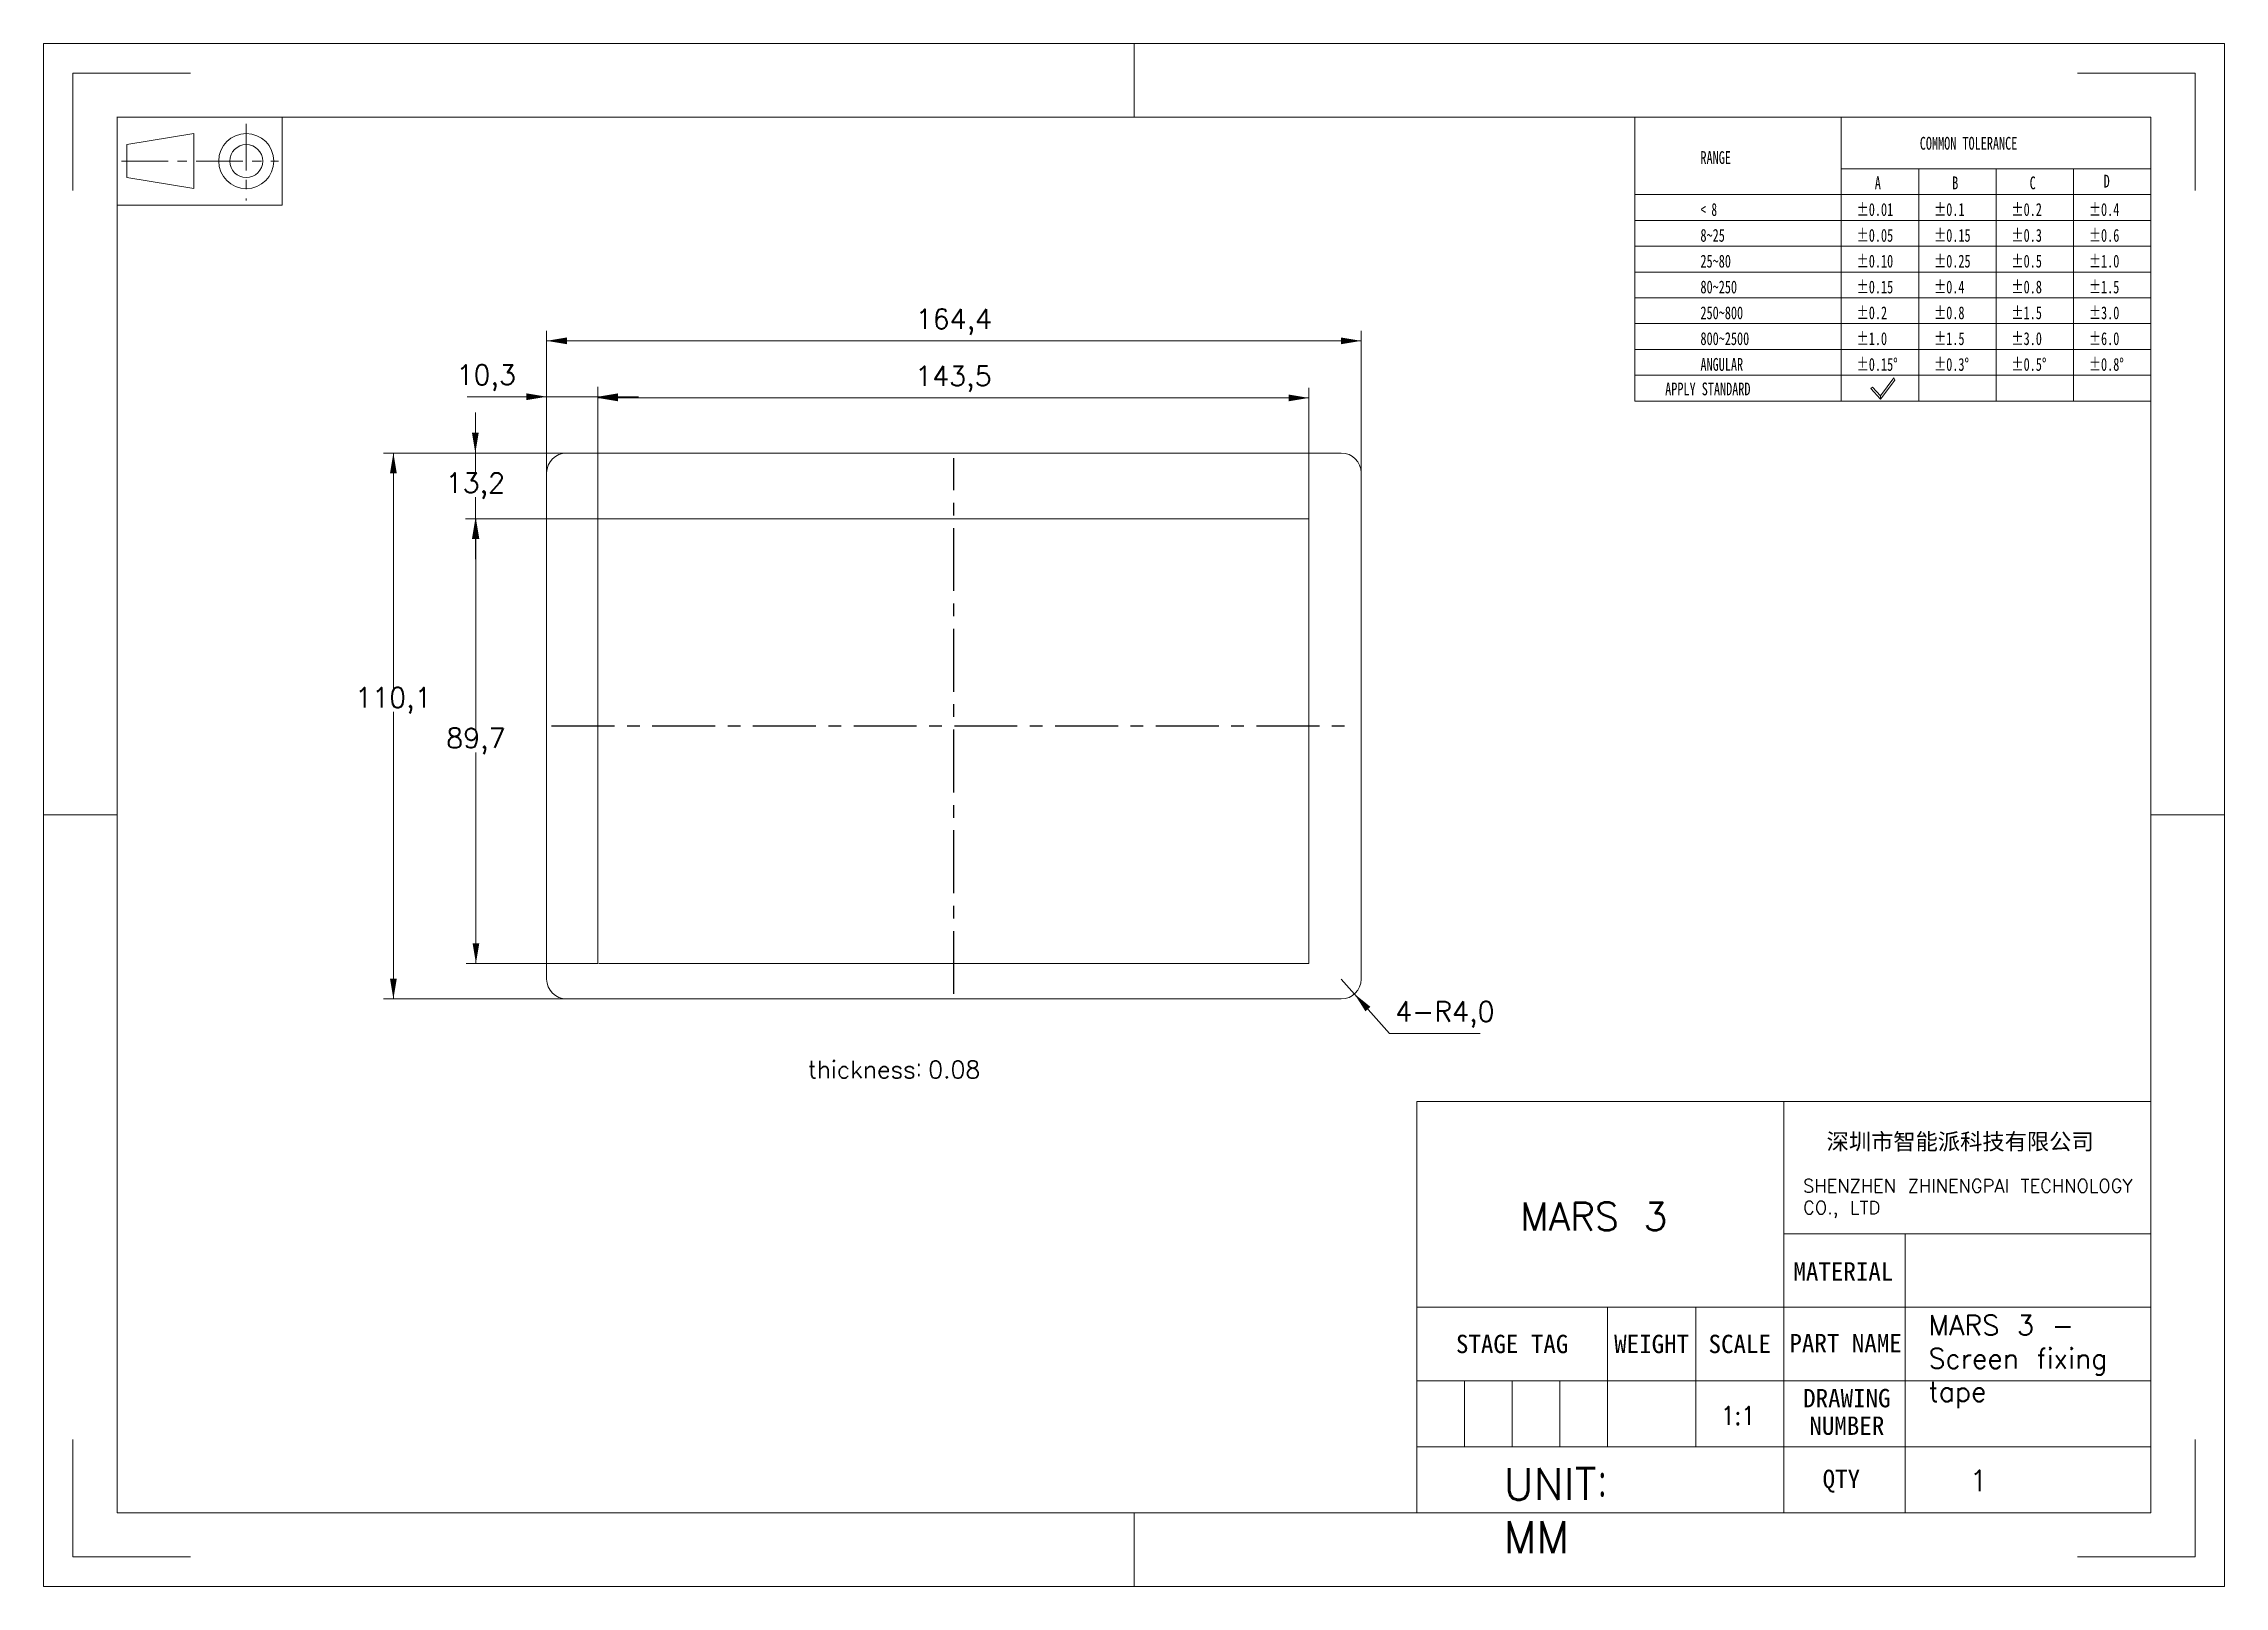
# Model space of a CAD drawing. Header units: millimetres. Extents: x 474 to 914, y 51 to 362.
import ezdxf

# ---------------------------------------------------------------- set-up
doc = ezdxf.new("R2010")
doc.units = ezdxf.units.MM
doc.linetypes.add('CENTER', pattern=[10.16, 6.35, -1.27, 1.27, -1.27])
doc.linetypes.add('CENTERX2', pattern=[20.32, 12.7, -2.54, 2.54, -2.54])
doc.layers.get('0').update_dxf_attribs({"lineweight": 18})
for name, color, linetype, lineweight in [('DEFAULT_1', 7, 'CENTER', 18), ('中心线层', 1, 'CENTERX2', 25), ('尺寸线层', 3, 'Continuous', 18)]:
    doc.layers.add(name, color=color, linetype=linetype, lineweight=lineweight)
doc.styles.add('SLDTEXTSTYLE4', font='', dxfattribs={"width": 0.7})
doc.styles.add('SLDTEXTSTYLE5', font='', dxfattribs={"width": 0.633333})
doc.styles.get("Standard").update_dxf_attribs({"font": 'txt.shx', "bigfont": 'gbcbig.shx'})
doc.styles.add('TEXTSTYLE_2', font='')
doc.styles.add('TEXTSTYLE_3', font='')
doc.styles.get('SLDTEXTSTYLE4').set_extended_font_data('宋体')
doc.styles.get('SLDTEXTSTYLE5').set_extended_font_data('宋体')
doc.styles.get('TEXTSTYLE_2').set_extended_font_data('宋体')
doc.styles.get('TEXTSTYLE_3').set_extended_font_data('宋体')
doc.dimstyles.new('ISO-25', dxfattribs={"dimtxt": 2.5, "dimasz": 2.5, "dimexe": 1.25, "dimexo": 0.625, "dimtad": 1, "dimtxsty": 'Standard', "dimcen": 2.5, "dimdle": 5, "dimadec": 0, "dimazin": 0, "dimtfac": 1, "dimtmove": 0, "dimatfit": 3, "dimfxl": 0, "dimarcsym": 0})

# ---------------------------------------------------------------- blocks, each defined once
blk = doc.blocks.new('*X3')
at = {"layer": '尺寸线层', "linetype": 'Continuous'}
for points in [[(575.37, 301.95), (579.45, 302.63), (579.45, 301.27)], [(739.73, 301.95), (735.65, 302.63), (735.65, 301.27)]]:
    blk.add_hatch(color=0, dxfattribs=at).paths.add_polyline_path(points, flags=0)
at = {"layer": '尺寸线层', "color": 0, "linetype": 'Continuous'}
for p, q in [((575.37, 275.12), (575.37, 303.95)), ((739.73, 275.12), (739.73, 303.95)), ((575.37, 301.95), (739.73, 301.95))]:
    blk.add_line(p, q, dxfattribs=at)
at = {"layer": '尺寸线层', "color": 0, "insert": (657.55, 305.76), "char_height": 4, "width": 21.7143, "attachment_point": 5}
blk.add_mtext('164,4', dxfattribs=at)
blk = doc.blocks.new('*X4')
at = {"layer": '尺寸线层', "linetype": 'Continuous'}
for points in [[(544.45, 279.32), (545.13, 275.24), (543.77, 275.24)], [(544.45, 169.22), (545.13, 173.3), (543.77, 173.3)]]:
    blk.add_hatch(color=0, dxfattribs=at).paths.add_polyline_path(points, flags=0)
at = {"layer": '尺寸线层', "color": 0, "linetype": 'Continuous'}
for p, q in [((579.37, 279.32), (542.45, 279.32)), ((544.45, 231.69), (544.45, 279.32)), ((544.45, 227.12), (544.45, 169.22)), ((579.37, 169.22), (542.45, 169.22))]:
    blk.add_line(p, q, dxfattribs=at)
at = {"layer": '尺寸线层', "color": 0, "insert": (544.45, 229.4), "char_height": 4, "width": 18.2857, "attachment_point": 5}
blk.add_mtext('110,1', dxfattribs=at)
blk = doc.blocks.new('*X5')
at = {"layer": '尺寸线层', "linetype": 'Continuous'}
for points in [[(561.11, 266.08), (561.79, 262), (560.43, 262)], [(561.11, 176.38), (561.79, 180.46), (560.43, 180.46)]]:
    blk.add_hatch(color=0, dxfattribs=at).paths.add_polyline_path(points, flags=0)
at = {"layer": '尺寸线层', "color": 0, "linetype": 'Continuous'}
for p, q in [((585.72, 266.08), (559.11, 266.08)), ((561.11, 223.52), (561.11, 266.08)), ((561.11, 218.95), (561.11, 176.38)), ((585.72, 176.38), (559.11, 176.38))]:
    blk.add_line(p, q, dxfattribs=at)
at = {"layer": '尺寸线层', "color": 0, "insert": (561.11, 221.23), "char_height": 4, "width": 17.7143, "attachment_point": 5}
blk.add_mtext('89,7', dxfattribs=at)
blk = doc.blocks.new('*X6')
at = {"layer": '尺寸线层', "linetype": 'Continuous'}
for points in [[(585.72, 290.44), (589.8, 291.12), (589.8, 289.76)], [(729.18, 290.44), (725.1, 291.12), (725.1, 289.76)]]:
    blk.add_hatch(color=0, dxfattribs=at).paths.add_polyline_path(points, flags=0)
at = {"layer": '尺寸线层', "color": 0, "linetype": 'Continuous'}
for p, q in [((585.72, 266.08), (585.72, 292.44)), ((585.72, 290.44), (729.18, 290.44)), ((729.18, 266.08), (729.18, 292.44))]:
    blk.add_line(p, q, dxfattribs=at)
at = {"layer": '尺寸线层', "color": 0, "insert": (657.45, 294.25), "char_height": 4, "width": 20.5714, "attachment_point": 5}
blk.add_mtext('143,5', dxfattribs=at)
blk = doc.blocks.new('*X7')
at = {"layer": '尺寸线层', "linetype": 'Continuous'}
for points in [[(575.37, 290.68), (571.29, 290), (571.29, 291.36)], [(585.72, 290.68), (589.8, 290), (589.8, 291.36)]]:
    blk.add_hatch(color=0, dxfattribs=at).paths.add_polyline_path(points, flags=0)
at = {"layer": '尺寸线层', "color": 0, "linetype": 'Continuous'}
for p, q in [((575.37, 290.68), (559.33, 290.68)), ((575.37, 275.32), (575.37, 292.68)), ((593.88, 290.68), (575.37, 290.68)), ((585.72, 266.08), (585.72, 292.68))]:
    blk.add_line(p, q, dxfattribs=at)
at = {"layer": '尺寸线层', "color": 0, "insert": (563.19, 294.49), "char_height": 4, "width": 15.4286, "attachment_point": 5}
blk.add_mtext('10,3', dxfattribs=at)
blk = doc.blocks.new('*X8')
at = {"layer": '尺寸线层', "linetype": 'Continuous'}
for points in [[(560.99, 279.32), (561.67, 283.4), (560.31, 283.4)], [(560.99, 266.08), (561.67, 262), (560.31, 262)]]:
    blk.add_hatch(color=0, dxfattribs=at).paths.add_polyline_path(points, flags=0)
at = {"layer": '尺寸线层', "color": 0, "linetype": 'Continuous'}
for p, q in [((560.99, 274.99), (560.99, 287.48)), ((579.37, 279.32), (558.99, 279.32)), ((560.99, 270.42), (560.99, 257.92)), ((585.72, 266.08), (558.99, 266.08))]:
    blk.add_line(p, q, dxfattribs=at)
at = {"layer": '尺寸线层', "color": 0, "insert": (560.99, 272.7), "char_height": 4, "width": 15.4286, "attachment_point": 5}
blk.add_mtext('13,2', dxfattribs=at)
blk = doc.blocks.new('*X9')
at = {"layer": '尺寸线层', "linetype": 'Continuous'}
blk.add_hatch(color=0, dxfattribs=at).paths.add_polyline_path([(738.39, 170.23), (740.59, 166.73), (741.61, 167.63)], flags=0)
at = {"layer": '尺寸线层', "color": 0, "linetype": 'Continuous'}
for q in [(735.73, 173.22), (763.77, 162.26)]:
    blk.add_line((745.48, 162.26), q, dxfattribs=at)
at = {"layer": '尺寸线层', "color": 0, "linetype": 'Continuous', "insert": (756.63, 166.07), "char_height": 4, "width": 28.5714, "attachment_point": 5}
blk.add_mtext('4-R4,0', dxfattribs=at)
blk = doc.blocks.new('96_1')
at = {"color": 7, "linetype": 'Continuous'}
for p, q in [((-11.25, 6), (-11.25, -6)), ((11.25, -6), (11.25, 6)), ((-9.93, 2.25), (-0.82, 3.75)), ((-0.82, 0), (-0.82, 3.75)), ((-9.93, 0), (-9.93, 2.25)), ((-9.93, 0), (-9.93, -2.25)), ((-0.82, 0), (-0.82, -3.75)), ((-9.93, -2.25), (-0.82, -3.75)), ((-11.25, -6), (11.25, -6))]:
    blk.add_line(p, q, dxfattribs=at)
for radius in [3.75, 2.25]:
    blk.add_circle((6.34, 0), radius, dxfattribs=at)
at = {"layer": 'DEFAULT_1', "color": 1, "linetype": 'CENTER'}
for p, q in [((6.34, 5.05), (6.34, -5.36)), ((-10.64, 0), (10.74, 0))]:
    blk.add_line(p, q, dxfattribs=at)

msp = doc.modelspace()

# ---------------------------------------------------------------- linework, layer by layer
at = {"color": 7, "linetype": 'Continuous'}
for p, q in [((473.87, 50.74), (473.87, 361.89)), ((473.87, 361.89), (913.92, 361.89)), ((693.9, 347.08), (693.9, 361.89)), ((913.92, 50.74), (913.92, 361.89)), ((479.8, 332.26), (479.8, 355.97)), ((479.8, 355.97), (503.5, 355.97)), ((884.29, 355.97), (908, 355.97)), ((908, 332.26), (908, 355.97)), ((488.69, 65.56), (488.69, 347.08)), ((488.69, 347.08), (899.11, 347.08)), ((899.11, 65.56), (899.11, 347.08)), ((473.87, 206.32), (488.69, 206.32)), ((899.11, 206.32), (913.92, 206.32)), ((479.8, 56.67), (479.8, 80.38)), ((908, 56.67), (908, 80.38)), ((488.69, 65.56), (899.11, 65.56)), ((693.9, 50.74), (693.9, 65.56)), ((479.8, 56.67), (503.5, 56.67)), ((884.29, 56.67), (908, 56.67)), ((473.87, 50.74), (913.92, 50.74))]:
    msp.add_line(p, q, dxfattribs=at)
for p, q in [((794.96, 347.08), (794.96, 289.79)), ((836.62, 347.08), (836.62, 289.79)), ((836.62, 336.66), (899.11, 336.66)), ((852.24, 336.66), (852.24, 289.79)), ((867.86, 336.66), (867.86, 289.79)), ((883.48, 336.66), (883.48, 289.79)), ((794.96, 331.45), (899.11, 331.45)), ((794.96, 326.25), (899.11, 326.25)), ((794.96, 321.04), (899.11, 321.04)), ((794.96, 315.83), (899.11, 315.83)), ((794.96, 310.62), (899.11, 310.62)), ((794.96, 305.42), (899.11, 305.42)), ((794.96, 300.21), (899.11, 300.21)), ((794.96, 295), (899.11, 295)), ((842.91, 292.61), (842.6, 292.34)), ((842.6, 292.34), (844.55, 290.17)), ((844.52, 290.83), (842.91, 292.61)), ((847.2, 294.46), (844.52, 290.83)), ((844.55, 290.17), (844.52, 290.83)), ((844.52, 290.83), (844.55, 290.17)), ((844.55, 290.17), (847.41, 294.05)), ((847.41, 294.05), (847.2, 294.46)), ((794.96, 289.79), (899.11, 289.79)), ((579.37, 279.32), (735.73, 279.32)), ((575.37, 173.22), (575.37, 275.32)), ((739.73, 275.32), (739.73, 173.22)), ((735.73, 169.22), (579.37, 169.22))]:
    msp.add_line(p, q)
at = {"color": 7}
for p, q in [((585.72, 176.38), (585.72, 266.08)), ((585.72, 266.08), (729.18, 266.08)), ((729.18, 266.08), (729.18, 176.38)), ((729.18, 176.38), (585.92, 176.38))]:
    msp.add_line(p, q, dxfattribs=at)
at = {"color": 2, "linetype": 'Continuous'}
for p, q in [((750.94, 107.05), (750.94, 148.53)), ((750.94, 107.05), (750.94, 148.53)), ((750.94, 148.53), (825.02, 148.53)), ((825.02, 92.23), (825.02, 148.53)), ((825.02, 121.86), (825.02, 148.53)), ((825.02, 148.53), (899.11, 148.53)), ((825.02, 107.05), (825.02, 148.53)), ((899.11, 121.86), (899.11, 148.53)), ((825.02, 121.86), (899.11, 121.86)), ((849.51, 121.86), (849.51, 65.56)), ((899.11, 92.23), (899.11, 121.86)), ((750.94, 65.56), (750.94, 107.05)), ((750.94, 107.05), (825.02, 107.05)), ((750.94, 92.23), (750.94, 107.05)), ((750.94, 107.05), (789.46, 107.05)), ((789.46, 92.23), (789.46, 107.05)), ((789.46, 92.23), (789.46, 107.05)), ((789.46, 107.05), (825.02, 107.05)), ((807.24, 92.23), (807.24, 107.05)), ((825.02, 107.05), (899.11, 107.05)), ((825.02, 92.23), (825.02, 107.05)), ((750.94, 78.9), (750.94, 92.23)), ((750.94, 92.23), (789.46, 92.23)), ((750.94, 92.23), (789.46, 92.23)), ((750.94, 92.23), (789.46, 92.23)), ((750.94, 92.23), (750.94, 78.9)), ((760.57, 92.23), (760.57, 78.9)), ((770.2, 92.23), (770.2, 78.9)), ((779.83, 92.23), (779.83, 78.9)), ((789.46, 78.9), (789.46, 92.23)), ((789.46, 78.9), (789.46, 92.23)), ((789.46, 92.23), (825.02, 92.23)), ((789.46, 92.23), (825.02, 92.23)), ((789.46, 92.23), (789.46, 78.9)), ((807.24, 78.9), (807.24, 92.23)), ((825.02, 65.56), (825.02, 92.23)), ((825.02, 92.23), (899.11, 92.23)), ((825.02, 92.23), (899.11, 92.23)), ((825.02, 78.9), (825.02, 92.23)), ((899.11, 65.56), (899.11, 92.23)), ((750.94, 65.56), (750.94, 78.9)), ((750.94, 78.9), (825.02, 78.9)), ((750.94, 78.9), (789.46, 78.9)), ((750.94, 78.9), (789.46, 78.9)), ((789.46, 78.9), (825.02, 78.9)), ((825.02, 65.56), (825.02, 78.9)), ((825.02, 78.9), (899.11, 78.9)), ((632.41, 65.56), (667.97, 65.56)), ((667.97, 65.56), (691.67, 65.56)), ((691.67, 65.56), (727.23, 65.56)), ((727.23, 65.56), (750.94, 65.56)), ((750.94, 65.56), (825.02, 65.56)), ((825.02, 65.56), (899.11, 65.56))]:
    msp.add_line(p, q, dxfattribs=at)
for centre, start, end in [((579.37, 275.32), 90, 180), ((735.73, 275.32), 0, 90), ((579.37, 173.22), 180, 270), ((735.73, 173.22), 270, 0)]:
    msp.add_arc(centre, 4, start, end)
at = {"layer": '中心线层'}
for p, q in [((657.55, 170.22), (657.55, 278.32)), ((576.37, 224.27), (738.73, 224.27))]:
    msp.add_line(p, q, dxfattribs=at)

# ---------------------------------------------------------------- block references
at = {"color": 2, "linetype": 'Continuous', "xscale": 1.481655979193221, "yscale": 1.481655979193221, "zscale": 1.481655979193221}
msp.add_blockref('96_1', (505.37, 338.21), dxfattribs=at)

# ---------------------------------------------------------------- texts
at = {"attachment_point": 1}
for s, insert, char_height, width, style in [('RANGE', (808.2, 340.21), 2.583, 25.3663, 'SLDTEXTSTYLE4'), ('COMMON TOLERANCE', (852.46, 343.09), 2.5827, 85.0262, 'SLDTEXTSTYLE4'), ('A', (843.38, 335.1), 2.58, 3.7315, 'SLDTEXTSTYLE4'), ('B', (859, 335.1), 2.58, 3.6718, 'SLDTEXTSTYLE4'), ('C', (874.63, 335.1), 2.58, 3.7152, 'SLDTEXTSTYLE4'), ('D', (889.56, 335.45), 2.58, 3.6718, 'SLDTEXTSTYLE4'), ('< 8', (808.2, 329.73), 2.583, 12.3953, 'SLDTEXTSTYLE5'), ('%%P0.01', (839.71, 329.73), 2.583, 18.0824, 'SLDTEXTSTYLE4'), ('%%P0.1', (855.33, 329.73), 2.583, 13.5591, 'SLDTEXTSTYLE4'), ('%%P0.2', (870.95, 329.73), 2.583, 15.4248, 'SLDTEXTSTYLE4'), ('%%P0.4', (886.57, 329.73), 2.583, 15.3651, 'SLDTEXTSTYLE4'), ('8~25', (808.2, 324.52), 2.583, 20.0023, 'SLDTEXTSTYLE4'), ('%%P0.05', (839.71, 324.52), 2.583, 19.9481, 'SLDTEXTSTYLE4'), ('%%P0.15', (855.33, 324.52), 2.583, 19.0424, 'SLDTEXTSTYLE4'), ('%%P0.3', (870.95, 324.52), 2.583, 15.4248, 'SLDTEXTSTYLE4'), ('%%P0.6', (886.57, 324.52), 2.583, 15.4248, 'SLDTEXTSTYLE4'), ('25~80', (808.2, 319.32), 2.583, 24.5256, 'SLDTEXTSTYLE4'), ('%%P0.10', (839.71, 319.32), 2.583, 18.142, 'SLDTEXTSTYLE4'), ('%%P0.25', (855.33, 319.32), 2.583, 20.8484, 'SLDTEXTSTYLE4'), ('%%P0.5', (870.95, 319.32), 2.583, 15.4248, 'SLDTEXTSTYLE4'), ('%%P1.0', (886.57, 319.32), 2.583, 13.6187, 'SLDTEXTSTYLE4'), ('80~250', (808.2, 314.11), 2.583, 29.049, 'SLDTEXTSTYLE4'), ('%%P0.15', (839.71, 314.11), 2.583, 19.0424, 'SLDTEXTSTYLE4'), ('%%P0.4', (855.33, 314.11), 2.583, 15.3651, 'SLDTEXTSTYLE4'), ('%%P0.8', (870.95, 314.11), 2.583, 15.4248, 'SLDTEXTSTYLE4'), ('%%P1.5', (886.57, 314.11), 2.583, 14.5191, 'SLDTEXTSTYLE4'), ('250~800', (808.2, 308.9), 2.583, 33.5723, 'SLDTEXTSTYLE4'), ('%%P0.2', (839.71, 308.9), 2.583, 15.4248, 'SLDTEXTSTYLE4'), ('%%P0.8', (855.33, 308.9), 2.583, 15.4248, 'SLDTEXTSTYLE4'), ('%%P1.5', (870.95, 308.9), 2.583, 14.5191, 'SLDTEXTSTYLE4'), ('%%P3.0', (886.57, 308.9), 2.583, 15.4248, 'SLDTEXTSTYLE4'), ('800~2500', (808.2, 303.69), 2.583, 38.0956, 'SLDTEXTSTYLE4'), ('%%P1.0', (839.71, 303.69), 2.583, 13.6187, 'SLDTEXTSTYLE4'), ('%%P1.5', (855.33, 303.69), 2.583, 14.5191, 'SLDTEXTSTYLE4'), ('%%P3.0', (870.95, 303.69), 2.583, 15.4248, 'SLDTEXTSTYLE4'), ('%%P6.0', (886.57, 303.69), 2.583, 15.4248, 'SLDTEXTSTYLE4'), ('ANGULAR', (808.2, 298.49), 2.583, 36.2732, 'SLDTEXTSTYLE4'), ('%%P0.15%%D', (839.71, 298.49), 2.583, 22.6816, 'SLDTEXTSTYLE4'), ('%%P0.3%%D', (855.33, 298.49), 2.583, 19.0641, 'SLDTEXTSTYLE4'), ('%%P0.5%%D', (870.95, 298.49), 2.583, 19.0641, 'SLDTEXTSTYLE4'), ('%%P0.8%%D', (886.57, 298.49), 2.583, 19.0641, 'SLDTEXTSTYLE4'), ('APPLY STANDARD', (801.08, 293.54), 2.5827, 74.2386, 'SLDTEXTSTYLE4')]:
    msp.add_mtext(s, dxfattribs=dict(at, insert=insert, char_height=char_height, width=width, style=style))
at = {"color": 7, "linetype": 'Continuous', "insert": (860.6, 142.1), "char_height": 3.2932, "width": 78.1342, "attachment_point": 2, "style": 'TEXTSTYLE_2'}
msp.add_mtext('深圳市智能派科技有限公司', dxfattribs=at)
at = {"color": 7, "linetype": 'Continuous', "attachment_point": 2, "line_spacing_factor": 0.9, "style": 'TEXTSTYLE_3'}
for s, insert, char_height, width in [('MATERIAL\\P ', (837.04, 116.13), 3.704, 53.5453), ('STAGE TAG ', (770.2, 101.49), 3.704, 44.7969), ('WEIGHT', (798.35, 101.49), 3.704, 16.278), ('SCALE', (816.13, 101.49), 3.704, 16.278), ('PART NAME', (837.49, 101.66), 3.704, 31.0343), ('DRAWING NUMBER', (837.74, 90.56), 3.7041, 31.0343), ('QTY', (836.63, 74.28), 3.704, 41.3456)]:
    msp.add_mtext(s, dxfattribs=dict(at, insert=insert, char_height=char_height, width=width))
at = {"insert": (812.4, 83.35), "char_height": 3.7041, "width": 8.8788, "attachment_point": 7}
msp.add_mtext('{\\W0.85;1:1}', dxfattribs=at)
at = {"layer": '尺寸线层', "attachment_point": 1}
for s, insert, char_height, width in [('thickness：0.08', (628.1, 156.73), 3.5, 82.0449), ('SHENZHEN ZHINENGPAI TECHNOLOGY CO., LTD', (828.92, 132.84), 2.6346, 74.5445), ('MARS 3', (771.81, 128.14), 5.597, 45.6748), ('UNIT：MM', (768.5, 74.6), 6.426, 31.0649)]:
    msp.add_mtext(s, dxfattribs=dict(at, insert=insert, char_height=char_height, width=width))
at = {"layer": '尺寸线层', "ltscale": 0.2, "attachment_point": 1}
for s, insert, char_height, width in [('MARS 3 - Screen fixing tape\\P\\P', (854.21, 105.41), 4.0139, 40.7856), ('1\\P\\P', (862.5, 74.16), 4.2, 25.1748)]:
    msp.add_mtext(s, dxfattribs=dict(at, insert=insert, char_height=char_height, width=width))

# ---------------------------------------------------------------- dimensions: what is measured, and where the dimension line sits
at = {"layer": '尺寸线层'}
for base, p1, p2, picture, middle in [((739.73, 301.95), (575.37, 275.12), (739.73, 275.12), '*X3', (657.55, 301.95)), ((729.18, 290.44), (585.72, 266.08), (729.18, 266.08), '*X6', (657.45, 290.44))]:
    dim = msp.add_linear_dim(base=base, p1=p1, p2=p2, dimstyle='ISO-25', override={"dimtxt": 4, "dimasz": 4.08, "dimexe": 2, "dimexo": 0, "dimgap": 1.524, "dimtih": 1, "dimtoh": 1, "dimdec": 1, "dimzin": 0, "dimsah": 1, "dimdle": 8.16, "dimadec": 2, "dimtfill": 1, "dimtolj": 1, "dimtzin": 0}, dxfattribs=at)
    dim.commit()
    dim.dimension.update_dxf_attribs({"geometry": picture, "text_midpoint": middle})
dim = msp.add_linear_dim(base=(575.3691, 290.6825), p1=(585.719, 266.0827), p2=(575.3691, 275.3193), dimstyle='ISO-25', override={"dimtxt": 4, "dimasz": 4.08, "dimexe": 2, "dimexo": 0, "dimgap": 1.524, "dimtih": 1, "dimtoh": 1, "dimdec": 1, "dimzin": 0, "dimsah": 1, "dimdle": 8.16, "dimadec": 2, "dimtfill": 1, "dimtolj": 1, "dimtzin": 0}, dxfattribs=at)
dim.commit()
dim.dimension.update_dxf_attribs({"geometry": '*X7', "text_midpoint": (563.19, 290.6825), "dimtype": 160})
for base, p1, p2, picture, middle in [((560.99, 266.08), (579.37, 279.32), (585.72, 266.08), '*X8', (560.99, 272.7)), ((561.11, 176.38), (585.72, 266.08), (585.72, 176.38), '*X5', (561.11, 221.23))]:
    dim = msp.add_linear_dim(base=base, p1=p1, p2=p2, angle=270, dimstyle='ISO-25', override={"dimtxt": 4, "dimasz": 4.08, "dimexe": 2, "dimexo": 0, "dimgap": 1.524, "dimtih": 1, "dimtoh": 1, "dimdec": 1, "dimzin": 0, "dimsah": 1, "dimdle": 8.16, "dimadec": 2, "dimtfill": 1, "dimtolj": 1, "dimtzin": 0}, dxfattribs=at)
    dim.commit()
    dim.dimension.update_dxf_attribs({"geometry": picture, "text_midpoint": middle})
dim = msp.add_linear_dim(base=(544.45, 169.22), p1=(579.37, 279.32), p2=(579.37, 169.22), angle=270, dimstyle='ISO-25', override={"dimtxt": 4, "dimasz": 4.08, "dimexe": 2, "dimexo": 0, "dimgap": 1.524, "dimtih": 1, "dimtoh": 1, "dimdec": 1, "dimzin": 0, "dimsah": 1, "dimdle": 8.16, "dimadec": 2, "dimtfill": 1, "dimtolj": 1, "dimtzin": 0}, dxfattribs=at)
dim.commit()
dim.dimension.update_dxf_attribs({"geometry": '*X4', "text_midpoint": (544.45, 229.4), "dimtype": 160})
dim = msp.add_radius_dim(center=(735.73, 173.22), mpoint=(738.39, 170.23), dimstyle='ISO-25', override={"dimtxt": 4, "dimasz": 4.08, "dimexe": 2, "dimexo": 0, "dimgap": 1.524, "dimtih": 1, "dimtoh": 1, "dimdec": 1, "dimzin": 0, "dimpost": '4-R<>', "dimsah": 1, "dimdle": 8.16, "dimadec": 2, "dimtfill": 1, "dimtolj": 1, "dimtzin": 0}, dxfattribs=at)
dim.commit()
dim.dimension.update_dxf_attribs({"geometry": '*X9', "text_midpoint": (756.37, 162.83), "dimtype": 164})

doc.saveas('drawing.dxf')
